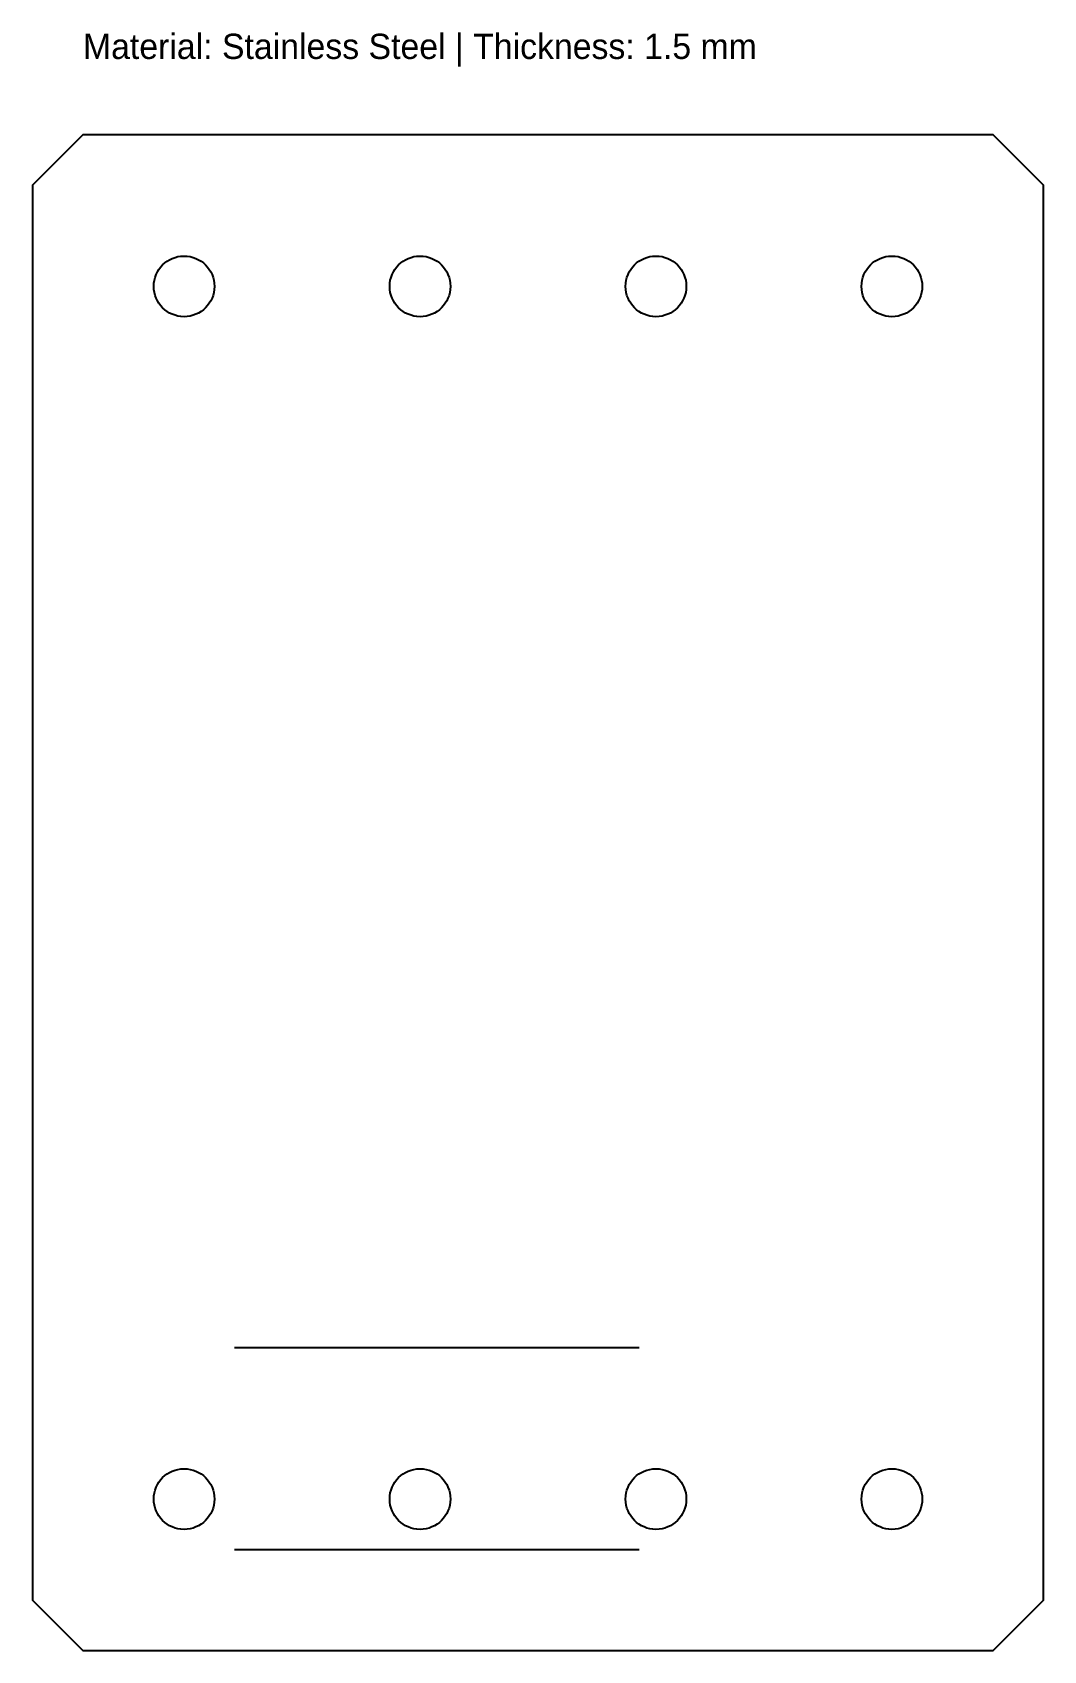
# Model space of a CAD drawing. Header units: metres. Extents: x 0 to 200, y 0 to 320.
import ezdxf

# ---------------------------------------------------------------- set-up
doc = ezdxf.new("R2010")
doc.units = ezdxf.units.M

msp = doc.modelspace()

# ---------------------------------------------------------------- linework, layer by layer
at = {"layer": 'DRILL'}
for centre in [(30, 270), (76.67, 270), (123.33, 270), (170, 270), (30, 30), (76.67, 30), (123.33, 30), (170, 30)]:
    msp.add_circle(centre, 6, dxfattribs=at)
at = {"layer": 'OUTLINE'}
msp.add_lwpolyline([(10, 0), (190, 0), (200, 10), (200, 290), (190, 300), (10, 300), (0, 290), (0, 10)], close=True, dxfattribs=at)
at = {"layer": 'SEAMS', "linetype": 'CONTINUOUS'}
for p, q in [((40, 60), (120, 60)), ((40, 20), (120, 20))]:
    msp.add_line(p, q, dxfattribs=at)

# ---------------------------------------------------------------- texts
at = {"layer": 'NOTES'}
msp.add_text('Material: Stainless Steel | Thickness: 1.5 mm', height=5, dxfattribs=at).set_placement((10, 315))

doc.saveas('drawing.dxf')
